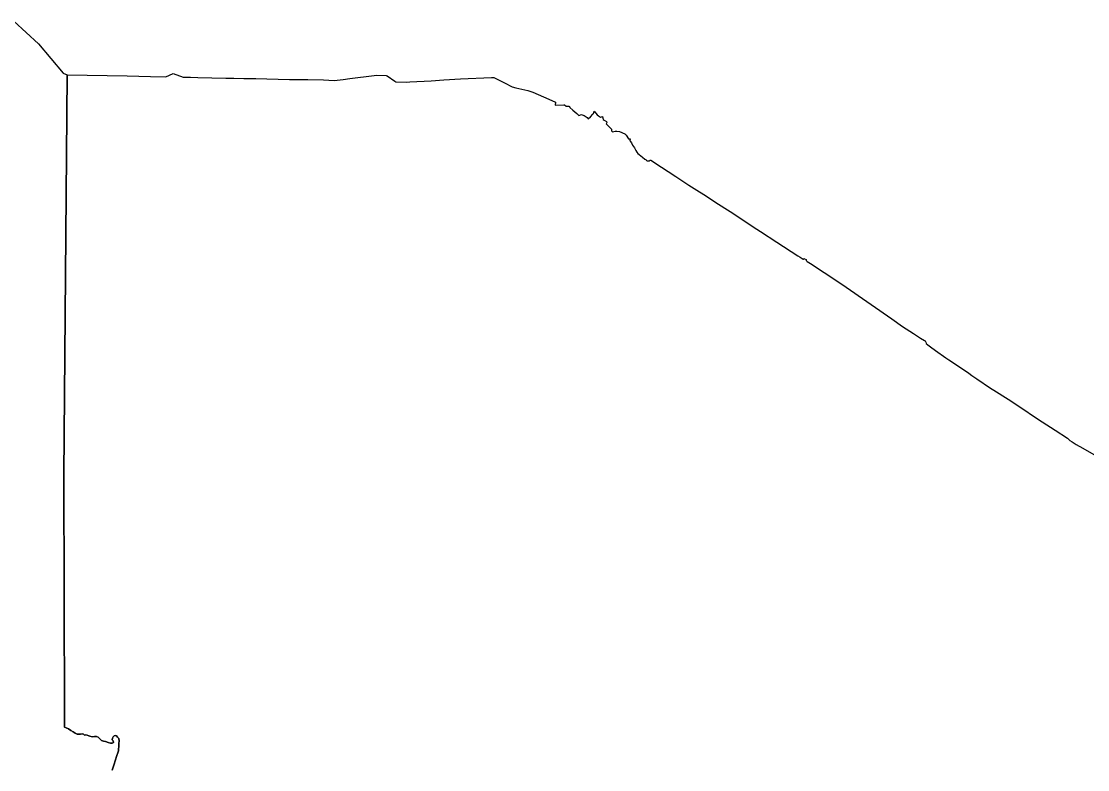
# Model space of a CAD drawing. Header units: inches. Extents: x 33.9 to 41.9, y -4.8 to 5.4.
# Drawn here: x 35.971 to 37.952, y 3.159 to 4.55 of the extents above; entities that cross this region are included whole.
import ezdxf

# ---------------------------------------------------------------- set-up
doc = ezdxf.new("R2010")
doc.units = ezdxf.units.IN
doc.header["$MEASUREMENT"] = 0
doc.layers.add('Counties', color=7, linetype='Continuous')

msp = doc.modelspace()

# ---------------------------------------------------------------- linework, layer by layer
at = {"layer": 'Counties'}
for points in [[(35.9574, 4.55), (36.0027, 4.5083), (36.0487, 4.4535), (36.0561, 4.4503), (36.0503, 3.7066), (36.0514, 3.2578), (36.051, 3.238), (36.0541, 3.2368), (36.0585, 3.2348), (36.063, 3.2317), (36.0674, 3.229), (36.0712, 3.2269), (36.075, 3.2252), (36.0784, 3.2247), (36.0813, 3.2249), (36.0851, 3.2254), (36.0868, 3.2249), (36.0885, 3.2232), (36.0909, 3.2235), (36.0936, 3.223), (36.0964, 3.2218), (36.0984, 3.221), (36.1029, 3.2201), (36.107, 3.2206), (36.1109, 3.2206), (36.114, 3.2191), (36.1171, 3.2165), (36.12, 3.2133), (36.1236, 3.2119), (36.1274, 3.2114), (36.1322, 3.2094), (36.1366, 3.2082), (36.1397, 3.2082), (36.1421, 3.2092), (36.1414, 3.2126), (36.1397, 3.2145), (36.1407, 3.2172), (36.1419, 3.2198), (36.1436, 3.2217), (36.1457, 3.2225), (36.1476, 3.2217), (36.15, 3.2191), (36.1524, 3.2167), (36.1527, 3.2123), (36.1524, 3.2073), (36.152, 3.2017), (36.1517, 3.1971), (36.1515, 3.1937), (36.1505, 3.1904), (36.1488, 3.1851), (36.1454, 3.1752), (36.1435, 3.1694), (36.1416, 3.1633), (36.1399, 3.158)], [(35.9574, 4.55), (36.0027, 4.5083), (36.0487, 4.4535), (36.0561, 4.4503), (36.0503, 3.7066), (36.0514, 3.2578), (36.051, 3.238), (36.0541, 3.2368), (36.0585, 3.2348), (36.063, 3.2317), (36.0674, 3.229), (36.0712, 3.2269), (36.075, 3.2252), (36.0784, 3.2247), (36.0813, 3.2249), (36.0851, 3.2254), (36.0868, 3.2249), (36.0885, 3.2232), (36.0909, 3.2235), (36.0936, 3.223), (36.0964, 3.2218), (36.0984, 3.221), (36.1029, 3.2201), (36.107, 3.2206), (36.1109, 3.2206), (36.114, 3.2191), (36.1171, 3.2165), (36.12, 3.2133), (36.1236, 3.2119), (36.1274, 3.2114), (36.1322, 3.2094), (36.1366, 3.2082), (36.1397, 3.2082), (36.1421, 3.2092), (36.1414, 3.2126), (36.1397, 3.2145), (36.1407, 3.2172), (36.1419, 3.2198), (36.1436, 3.2217), (36.1457, 3.2225), (36.1476, 3.2217), (36.15, 3.2191), (36.1524, 3.2167), (36.1527, 3.2123), (36.1524, 3.2073), (36.152, 3.2017), (36.1517, 3.1971), (36.1515, 3.1937), (36.1505, 3.1904), (36.1488, 3.1851), (36.1454, 3.1752), (36.1435, 3.1694), (36.1416, 3.1633), (36.1399, 3.158)], [(36.1399, 3.158), (36.1416, 3.1633), (36.1435, 3.1694), (36.1454, 3.1752), (36.1488, 3.1851), (36.1505, 3.1904), (36.1515, 3.1937), (36.1517, 3.1971), (36.152, 3.2017), (36.1524, 3.2073), (36.1527, 3.2123), (36.1524, 3.2167), (36.15, 3.2191), (36.1476, 3.2217), (36.1457, 3.2225), (36.1436, 3.2217), (36.1419, 3.2198), (36.1407, 3.2172), (36.1397, 3.2145), (36.1414, 3.2126), (36.1421, 3.2092), (36.1397, 3.2082), (36.1366, 3.2082), (36.1322, 3.2094), (36.1274, 3.2114), (36.1236, 3.2119), (36.12, 3.2133), (36.1171, 3.2165), (36.114, 3.2191), (36.1109, 3.2206), (36.107, 3.2206), (36.1029, 3.2201), (36.0984, 3.221), (36.0964, 3.2218), (36.0936, 3.223), (36.0909, 3.2235), (36.0885, 3.2232), (36.0868, 3.2249), (36.0851, 3.2254), (36.0813, 3.2249), (36.0784, 3.2247), (36.075, 3.2252), (36.0712, 3.2269), (36.0674, 3.229), (36.063, 3.2317), (36.0585, 3.2348), (36.0541, 3.2368), (36.051, 3.238), (36.0514, 3.2578), (36.0503, 3.7066), (36.0561, 4.4503), (36.1676, 4.4489), (36.2108, 4.4476), (36.2395, 4.4467), (36.2532, 4.4532), (36.2716, 4.4459), (36.2852, 4.446), (36.299, 4.4458), (36.3508, 4.4446), (36.3659, 4.4442), (36.3843, 4.4439), (36.4065, 4.4436), (36.427, 4.4429), (36.4693, 4.4416), (36.5034, 4.4417), (36.5326, 4.4411), (36.5524, 4.4401), (36.5692, 4.4421), (36.5815, 4.4438), (36.6264, 4.4494), (36.6303, 4.45), (36.6488, 4.4493), (36.6508, 4.4488), (36.6651, 4.4388), (36.6668, 4.4377), (36.6862, 4.437), (36.693, 4.4374), (36.7327, 4.4396), (36.7561, 4.441), (36.7871, 4.4429), (36.845, 4.4454), (36.849, 4.4454), (36.8689, 4.4356), (36.883, 4.4282), (36.89, 4.4264), (36.9124, 4.4213), (36.9212, 4.418), (36.951, 4.405), (36.9636, 4.3995), (36.9628, 4.3942), (36.979, 4.3949), (36.9802, 4.3945), (36.9836, 4.3923), (36.9882, 4.3921), (36.9896, 4.3916), (36.99, 4.3896), (36.996, 4.3849), (37.0034, 4.3786), (37.0071, 4.3751), (37.0122, 4.3768), (37.0133, 4.3764), (37.0169, 4.3748), (37.0222, 4.3712), (37.0246, 4.3686), (37.0286, 4.3724), (37.0329, 4.3771), (37.0343, 4.3785), (37.0354, 4.3828), (37.0413, 4.3763), (37.0437, 4.3742), (37.0475, 4.3717), (37.0508, 4.3728), (37.0512, 4.3723), (37.0519, 4.3681), (37.052, 4.3673), (37.0538, 4.3663), (37.0581, 4.3637), (37.0589, 4.3628), (37.0587, 4.3617), (37.058, 4.3593), (37.0584, 4.3588), (37.0675, 4.3492), (37.0675, 4.3469), (37.0677, 4.3462), (37.0696, 4.3444), (37.0742, 4.3455), (37.0752, 4.346), (37.0778, 4.3457), (37.0828, 4.3451), (37.0927, 4.3406), (37.0949, 4.3383), (37.0991, 4.3315), (37.1005, 4.3314), (37.1015, 4.3313), (37.1023, 4.3313), (37.1023, 4.3306), (37.1019, 4.3292), (37.1019, 4.3285), (37.1024, 4.3273), (37.1047, 4.3239), (37.1069, 4.3199), (37.1103, 4.3145), (37.113, 4.31), (37.115, 4.3068), (37.1169, 4.304), (37.1188, 4.3023), (37.1254, 4.2974), (37.1299, 4.2938), (37.1318, 4.2923), (37.1327, 4.2914), (37.1339, 4.2908), (37.1353, 4.2904), (37.1362, 4.2904), (37.1376, 4.2909), (37.1393, 4.2921), (37.1407, 4.2921), (37.1422, 4.291), (37.1465, 4.2879), (37.187, 4.2613), (37.2111, 4.2457), (37.2211, 4.2394), (37.2443, 4.2248), (37.2618, 4.2132), (37.2881, 4.1963), (37.3379, 4.1635), (37.3445, 4.1593), (37.3746, 4.1396), (37.4136, 4.1142), (37.418, 4.1114), (37.4237, 4.1077), (37.4243, 4.108), (37.4257, 4.1093), (37.4266, 4.1087), (37.4292, 4.107), (37.4294, 4.1059), (37.4296, 4.1055), (37.4313, 4.1037), (37.4373, 4.0999), (37.4626, 4.0832), (37.4882, 4.0663), (37.504, 4.0561), (37.5887, 3.9967), (37.6087, 3.983), (37.6289, 3.9695), (37.6419, 3.9609), (37.6491, 3.9564), (37.6503, 3.9558), (37.6517, 3.9537), (37.6526, 3.9514), (37.6555, 3.9484), (37.6604, 3.9451), (37.6699, 3.9383), (37.6892, 3.9245), (37.6942, 3.9208), (37.6958, 3.92), (37.7318, 3.8957), (37.7374, 3.8918), (37.7468, 3.8856), (37.7721, 3.8682), (37.7778, 3.8645), (37.8048, 3.8476), (37.8322, 3.8295), (37.8538, 3.8147), (37.868, 3.8055), (37.8921, 3.7901), (37.9147, 3.775), (37.9195, 3.771), (37.9235, 3.7681), (37.9313, 3.7636), (37.9432, 3.7568), (37.9685, 3.7424)], [(36.1399, 3.158), (36.1416, 3.1633), (36.1435, 3.1694), (36.1454, 3.1752), (36.1488, 3.1851), (36.1505, 3.1904), (36.1515, 3.1937), (36.1517, 3.1971), (36.152, 3.2017), (36.1524, 3.2073), (36.1527, 3.2123), (36.1524, 3.2167), (36.15, 3.2191), (36.1476, 3.2217), (36.1457, 3.2225), (36.1436, 3.2217), (36.1419, 3.2198), (36.1407, 3.2172), (36.1397, 3.2145), (36.1414, 3.2126), (36.1421, 3.2092), (36.1397, 3.2082), (36.1366, 3.2082), (36.1322, 3.2094), (36.1274, 3.2114), (36.1236, 3.2119), (36.12, 3.2133), (36.1171, 3.2165), (36.114, 3.2191), (36.1109, 3.2206), (36.107, 3.2206), (36.1029, 3.2201), (36.0984, 3.221), (36.0964, 3.2218), (36.0936, 3.223), (36.0909, 3.2235), (36.0885, 3.2232), (36.0868, 3.2249), (36.0851, 3.2254), (36.0813, 3.2249), (36.0784, 3.2247), (36.075, 3.2252), (36.0712, 3.2269), (36.0674, 3.229), (36.063, 3.2317), (36.0585, 3.2348), (36.0541, 3.2368), (36.051, 3.238), (36.0514, 3.2578), (36.0503, 3.7066), (36.0561, 4.4503), (36.1676, 4.4489), (36.2108, 4.4476), (36.2395, 4.4467), (36.2532, 4.4532), (36.2716, 4.4459), (36.2852, 4.446), (36.299, 4.4458), (36.3508, 4.4446), (36.3659, 4.4442), (36.3843, 4.4439), (36.4065, 4.4436), (36.427, 4.4429), (36.4693, 4.4416), (36.5034, 4.4417), (36.5326, 4.4411), (36.5524, 4.4401), (36.5692, 4.4421), (36.5815, 4.4438), (36.6264, 4.4494), (36.6303, 4.45), (36.6488, 4.4493), (36.6508, 4.4488), (36.6651, 4.4388), (36.6668, 4.4377), (36.6862, 4.437), (36.693, 4.4374), (36.7327, 4.4396), (36.7561, 4.441), (36.7871, 4.4429), (36.845, 4.4454), (36.849, 4.4454), (36.8689, 4.4356), (36.883, 4.4282), (36.89, 4.4264), (36.9124, 4.4213), (36.9212, 4.418), (36.951, 4.405), (36.9636, 4.3995), (36.9628, 4.3942), (36.979, 4.3949), (36.9802, 4.3945), (36.9836, 4.3923), (36.9882, 4.3921), (36.9896, 4.3916), (36.99, 4.3896), (36.996, 4.3849), (37.0034, 4.3786), (37.0071, 4.3751), (37.0122, 4.3768), (37.0133, 4.3764), (37.0169, 4.3748), (37.0222, 4.3712), (37.0246, 4.3686), (37.0286, 4.3724), (37.0329, 4.3771), (37.0343, 4.3785), (37.0354, 4.3828), (37.0413, 4.3763), (37.0437, 4.3742), (37.0475, 4.3717), (37.0508, 4.3728), (37.0512, 4.3723), (37.0519, 4.3681), (37.052, 4.3673), (37.0538, 4.3663), (37.0581, 4.3637), (37.0589, 4.3628), (37.0587, 4.3617), (37.058, 4.3593), (37.0584, 4.3588), (37.0675, 4.3492), (37.0675, 4.3469), (37.0677, 4.3462), (37.0696, 4.3444), (37.0742, 4.3455), (37.0752, 4.346), (37.0778, 4.3457), (37.0828, 4.3451), (37.0927, 4.3406), (37.0949, 4.3383), (37.0991, 4.3315), (37.1005, 4.3314), (37.1015, 4.3313), (37.1023, 4.3313), (37.1023, 4.3306), (37.1019, 4.3292), (37.1019, 4.3285), (37.1024, 4.3273), (37.1047, 4.3239), (37.1069, 4.3199), (37.1103, 4.3145), (37.113, 4.31), (37.115, 4.3068), (37.1169, 4.304), (37.1188, 4.3023), (37.1254, 4.2974), (37.1299, 4.2938), (37.1318, 4.2923), (37.1327, 4.2914), (37.1339, 4.2908), (37.1353, 4.2904), (37.1362, 4.2904), (37.1376, 4.2909), (37.1393, 4.2921), (37.1407, 4.2921), (37.1422, 4.291), (37.1465, 4.2879), (37.187, 4.2613), (37.2111, 4.2457), (37.2211, 4.2394), (37.2443, 4.2248), (37.2618, 4.2132), (37.2881, 4.1963), (37.3379, 4.1635), (37.3445, 4.1593), (37.3746, 4.1396), (37.4136, 4.1142), (37.418, 4.1114), (37.4237, 4.1077), (37.4243, 4.108), (37.4257, 4.1093), (37.4266, 4.1087), (37.4292, 4.107), (37.4294, 4.1059), (37.4296, 4.1055), (37.4313, 4.1037), (37.4373, 4.0999), (37.4626, 4.0832), (37.4882, 4.0663), (37.504, 4.0561), (37.5887, 3.9967), (37.6087, 3.983), (37.6289, 3.9695), (37.6419, 3.9609), (37.6491, 3.9564), (37.6503, 3.9558), (37.6517, 3.9537), (37.6526, 3.9514), (37.6555, 3.9484), (37.6604, 3.9451), (37.6699, 3.9383), (37.6892, 3.9245), (37.6942, 3.9208), (37.6958, 3.92), (37.7318, 3.8957), (37.7374, 3.8918), (37.7468, 3.8856), (37.7721, 3.8682), (37.7778, 3.8645), (37.8048, 3.8476), (37.8322, 3.8295), (37.8538, 3.8147), (37.868, 3.8055), (37.8921, 3.7901), (37.9147, 3.775), (37.9195, 3.771), (37.9235, 3.7681), (37.9313, 3.7636), (37.9432, 3.7568), (37.9685, 3.7424)]]:
    msp.add_lwpolyline(points, dxfattribs=at)
msp.add_lwpolyline([(36.0505, 3.7066), (36.0505, 3.7065), (36.0505, 3.7065)], close=True, dxfattribs=at)
msp.add_lwpolyline([(36.0505, 3.7066), (36.0505, 3.7065), (36.0505, 3.7065)], close=True, dxfattribs=at)

doc.saveas('drawing.dxf')
